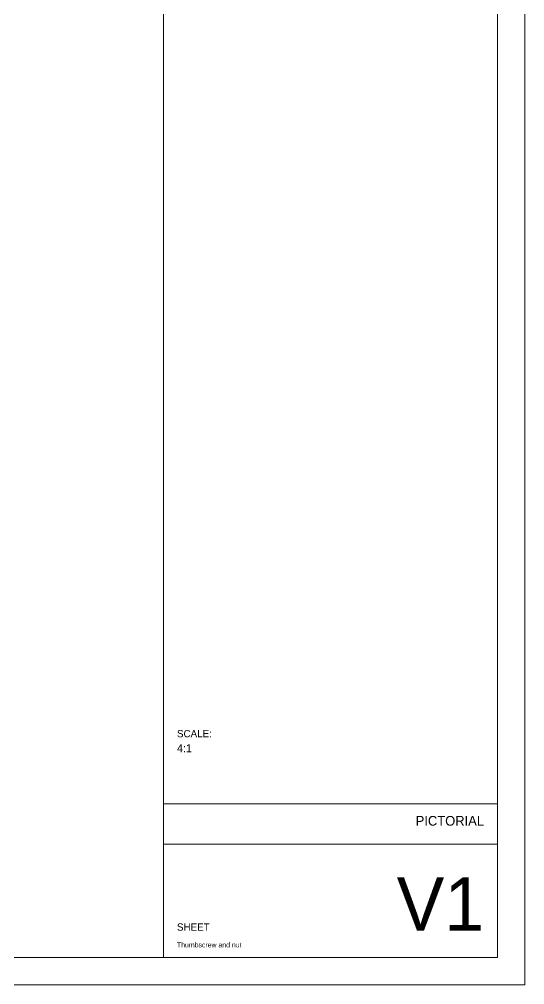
# Model space of a CAD drawing. Header units: millimetres. Extents: x 6 to 204, y 6 to 292.
# Drawn here: x 121.2 to 204.5, y 5.5 to 164.7 of the extents above; entities that cross this region are included whole.
import ezdxf
from ezdxf.enums import TextEntityAlignment as Align

# ---------------------------------------------------------------- set-up
doc = ezdxf.new("R2010")
doc.units = ezdxf.units.MM
doc.layers.add('A-ANNO-TEXT', color=7, linetype='CONTINUOUS', lineweight=0)
doc.layers.add('G-ANNO-TTLB', color=7, linetype='CONTINUOUS', lineweight=0)

msp = doc.modelspace()

# ---------------------------------------------------------------- linework, layer by layer
at = {"layer": 'G-ANNO-TTLB', "lineweight": 0}
for p, q in [((145, 10), (145, 287)), ((145, 35.3), (200, 35.3)), ((145, 28.7), (200, 28.7))]:
    msp.add_line(p, q, dxfattribs=at)
for points in [[(5.5, 5.5), (204.5, 5.5), (204.5, 291.5), (5.5, 291.5)], [(10, 10), (200, 10), (200, 287), (10, 287)]]:
    msp.add_lwpolyline(points, close=True, dxfattribs=at)

# ---------------------------------------------------------------- texts
at = {"layer": 'A-ANNO-TEXT', "lineweight": 0}
for s, height, p in [('SCALE:', 1.21, (147.2, 46.3)), ('4:1', 1.32, (147.2, 43.83)), ('SHEET', 1.21, (147.2, 14.4)), ('Thumbscrew and nut', 0.825, (147.2, 11.65))]:
    msp.add_text(s, height=height, dxfattribs=at).set_placement(p)
for s, height, p in [('PICTORIAL', 1.595, (197.8, 31.73)), ('V1', 8.8, (197.8, 14.4))]:
    msp.add_text(s, height=height, dxfattribs=at).set_placement(p, align=Align.RIGHT)

doc.saveas('drawing.dxf')
